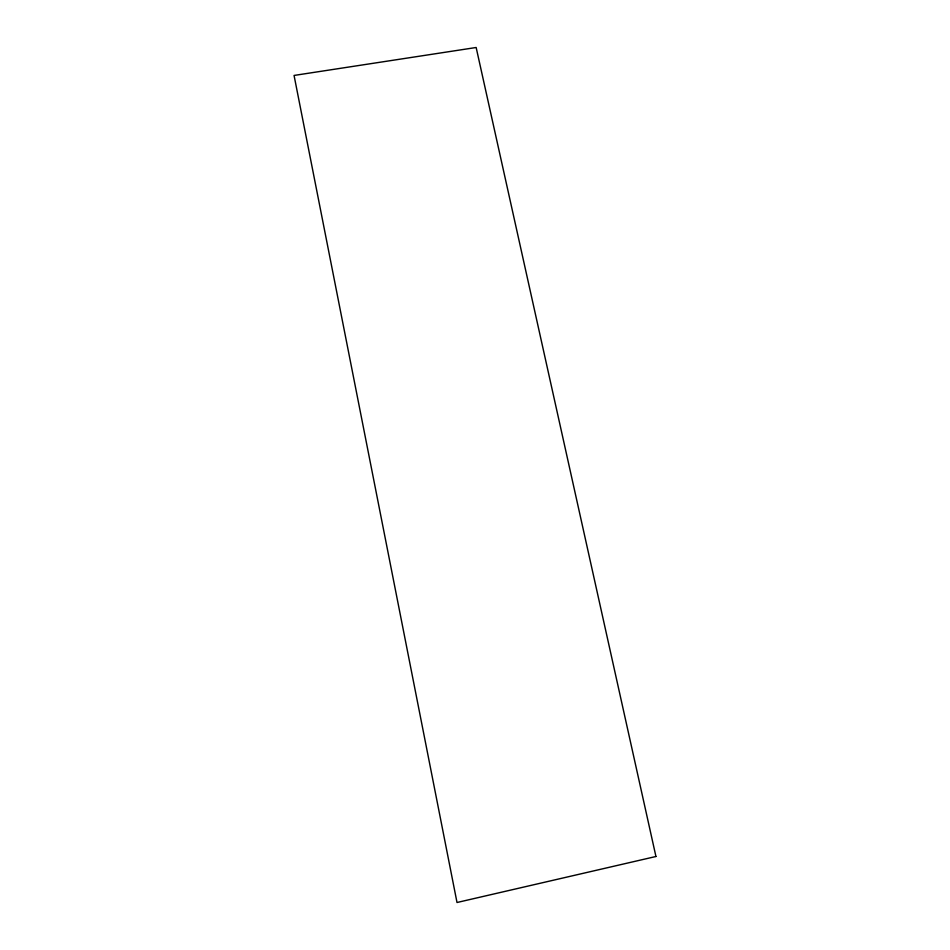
<?xml version="1.0" encoding="UTF-8"?>
<svg xmlns="http://www.w3.org/2000/svg" width="950" height="950" viewBox="0 0 950 950"><rect width="100%" height="100%" fill="white"/><g stroke="black" fill="none" stroke-linecap="round" stroke-linejoin="round"><path stroke-width="1.43" d="M655.939 856.496L457.009 902.5L294.061 75.442L476.152 47.5L655.939 856.496"/></g></svg>
